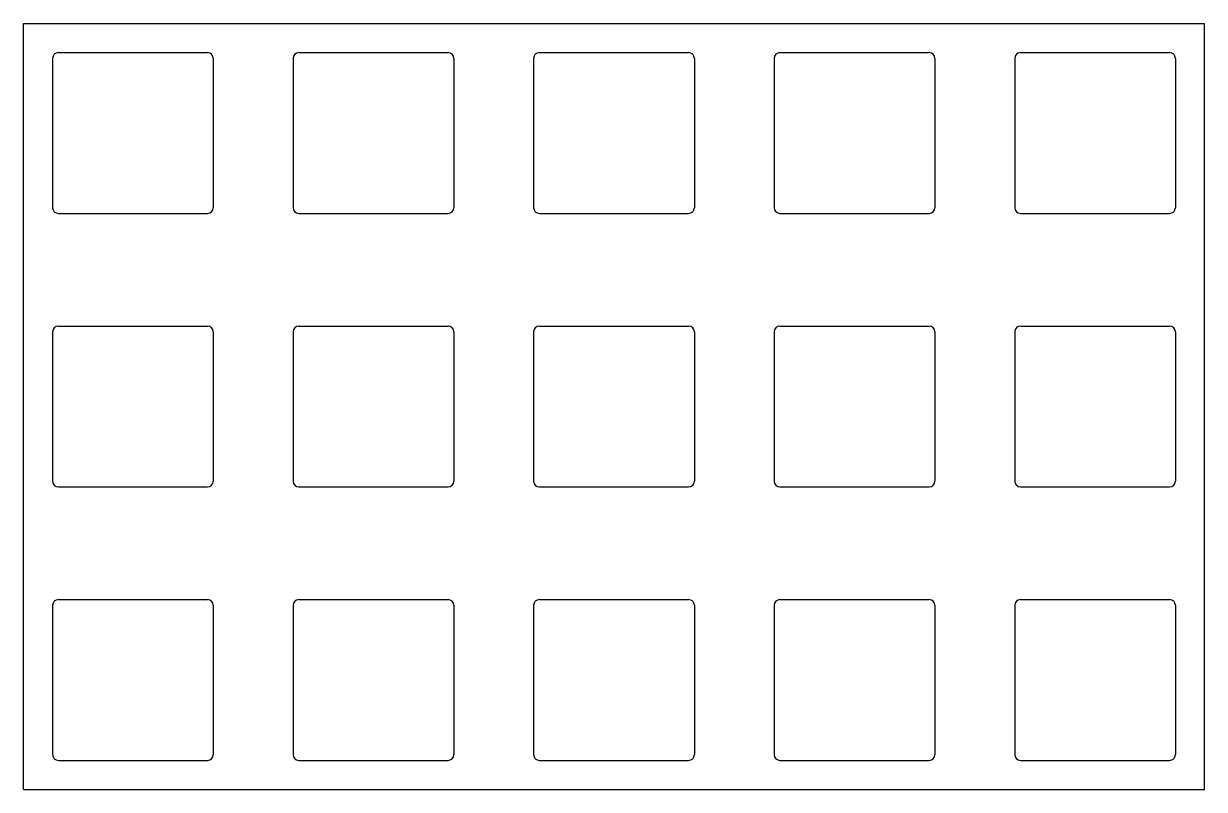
# Model space of a CAD drawing. Header units: millimetres. Extents: x 0 to 103, y -67 to 0.
import ezdxf

# ---------------------------------------------------------------- set-up
doc = ezdxf.new("R2010")
doc.units = ezdxf.units.MM

msp = doc.modelspace()

# ---------------------------------------------------------------- linework, layer by layer
for p, q in [((0, 0), (102.87, 0)), ((0, -66.675), (0, 0)), ((102.87, -66.675), (102.87, 0)), ((2.525, -3.025), (2.525, -16.025)), ((3.025, -2.525), (16.025, -2.525)), ((16.525, -3.025), (16.525, -16.025)), ((23.48, -3.025), (23.48, -16.025)), ((23.98, -2.525), (36.98, -2.525)), ((37.48, -3.025), (37.48, -16.025)), ((44.435, -3.025), (44.435, -16.025)), ((44.935, -2.525), (57.935, -2.525)), ((58.435, -3.025), (58.435, -16.025)), ((65.39, -3.025), (65.39, -16.025)), ((65.89, -2.525), (78.89, -2.525)), ((79.39, -3.025), (79.39, -16.025)), ((86.345, -3.025), (86.345, -16.025)), ((86.845, -2.525), (99.845, -2.525)), ((100.345, -3.025), (100.345, -16.025)), ((3.025, -16.525), (16.025, -16.525)), ((23.98, -16.525), (36.98, -16.525)), ((44.935, -16.525), (57.935, -16.525)), ((65.89, -16.525), (78.89, -16.525)), ((86.845, -16.525), (99.845, -16.525)), ((3.025, -26.3375), (16.025, -26.3375)), ((23.98, -26.3375), (36.98, -26.3375)), ((44.935, -26.3375), (57.935, -26.3375)), ((65.89, -26.3375), (78.89, -26.3375)), ((86.845, -26.3375), (99.845, -26.3375)), ((2.525, -26.8375), (2.525, -39.8375)), ((16.525, -26.8375), (16.525, -39.8375)), ((23.48, -26.8375), (23.48, -39.8375)), ((37.48, -26.8375), (37.48, -39.8375)), ((44.435, -26.8375), (44.435, -39.8375)), ((58.435, -26.8375), (58.435, -39.8375)), ((65.39, -26.8375), (65.39, -39.8375)), ((79.39, -26.8375), (79.39, -39.8375)), ((86.345, -26.8375), (86.345, -39.8375)), ((100.345, -26.8375), (100.345, -39.8375)), ((3.025, -40.3375), (16.025, -40.3375)), ((23.98, -40.3375), (36.98, -40.3375)), ((44.935, -40.3375), (57.935, -40.3375)), ((65.89, -40.3375), (78.89, -40.3375)), ((86.845, -40.3375), (99.845, -40.3375)), ((3.025, -50.15), (16.025, -50.15)), ((23.98, -50.15), (36.98, -50.15)), ((44.935, -50.15), (57.935, -50.15)), ((65.89, -50.15), (78.89, -50.15)), ((86.845, -50.15), (99.845, -50.15)), ((2.525, -50.65), (2.525, -63.65)), ((16.525, -50.65), (16.525, -63.65)), ((23.48, -50.65), (23.48, -63.65)), ((37.48, -50.65), (37.48, -63.65)), ((44.435, -50.65), (44.435, -63.65)), ((58.435, -50.65), (58.435, -63.65)), ((65.39, -50.65), (65.39, -63.65)), ((79.39, -50.65), (79.39, -63.65)), ((86.345, -50.65), (86.345, -63.65)), ((100.345, -50.65), (100.345, -63.65)), ((3.025, -64.15), (16.025, -64.15)), ((23.98, -64.15), (36.98, -64.15)), ((44.935, -64.15), (57.935, -64.15)), ((65.89, -64.15), (78.89, -64.15)), ((86.845, -64.15), (99.845, -64.15)), ((0, -66.675), (102.87, -66.675))]:
    msp.add_line(p, q)
for centre, start, end in [((3.025, -3.025), 90, 180), ((16.025, -3.025), 0, 90), ((23.98, -3.025), 90, 180), ((36.98, -3.025), 0, 90), ((44.935, -3.025), 90, 180), ((57.935, -3.025), 0, 90), ((65.89, -3.025), 90, 180), ((78.89, -3.025), 0, 90), ((86.845, -3.025), 90, 180), ((99.845, -3.025), 0, 90), ((3.025, -16.025), 180, 270), ((16.025, -16.025), 270, 0), ((23.98, -16.025), 180, 270), ((36.98, -16.025), 270, 0), ((44.935, -16.025), 180, 270), ((57.935, -16.025), 270, 0), ((65.89, -16.025), 180, 270), ((78.89, -16.025), 270, 0), ((86.845, -16.025), 180, 270), ((99.845, -16.025), 270, 0), ((3.025, -26.8375), 90, 180), ((16.025, -26.8375), 0, 90), ((23.98, -26.8375), 90, 180), ((36.98, -26.8375), 0, 90), ((44.935, -26.8375), 90, 180), ((57.935, -26.8375), 0, 90), ((65.89, -26.8375), 90, 180), ((78.89, -26.8375), 0, 90), ((86.845, -26.8375), 90, 180), ((99.845, -26.8375), 0, 90), ((3.025, -39.8375), 180, 270), ((16.025, -39.8375), 270, 0), ((23.98, -39.8375), 180, 270), ((36.98, -39.8375), 270, 0), ((44.935, -39.8375), 180, 270), ((57.935, -39.8375), 270, 0), ((65.89, -39.8375), 180, 270), ((78.89, -39.8375), 270, 0), ((86.845, -39.8375), 180, 270), ((99.845, -39.8375), 270, 0), ((3.025, -50.65), 90, 180), ((16.025, -50.65), 0, 90), ((23.98, -50.65), 90, 180), ((36.98, -50.65), 0, 90), ((44.935, -50.65), 90, 180), ((57.935, -50.65), 0, 90), ((65.89, -50.65), 90, 180), ((78.89, -50.65), 0, 90), ((86.845, -50.65), 90, 180), ((99.845, -50.65), 0, 90), ((3.025, -63.65), 180, 270), ((16.025, -63.65), 270, 0), ((23.98, -63.65), 180, 270), ((36.98, -63.65), 270, 0), ((44.935, -63.65), 180, 270), ((57.935, -63.65), 270, 0), ((65.89, -63.65), 180, 270), ((78.89, -63.65), 270, 0), ((86.845, -63.65), 180, 270), ((99.845, -63.65), 270, 0)]:
    msp.add_arc(centre, 0.5, start, end)

doc.saveas('drawing.dxf')
